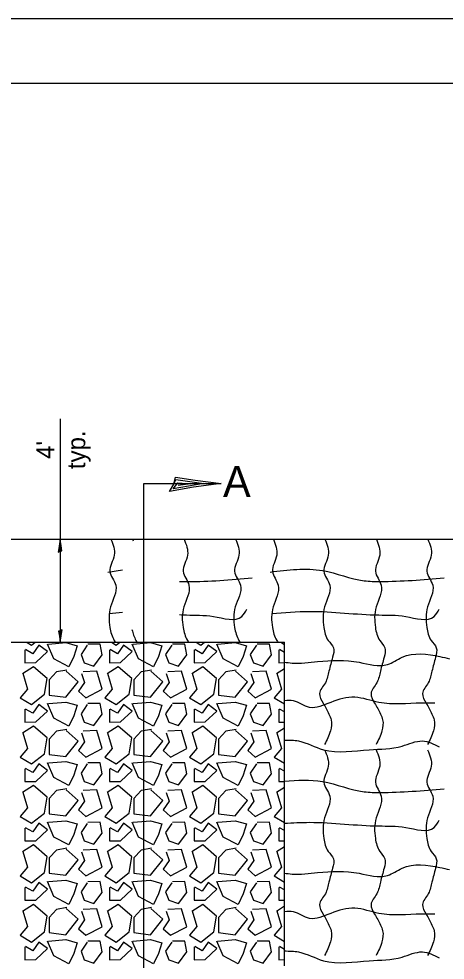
# Model space of a CAD drawing. Extents: x 0 to 2.83, y -0.08 to 1.83.
# Drawn here: x 2.044 to 2.32, y 1.224 to 1.833 of the extents above; entities that cross this region are included whole.
import ezdxf

# ---------------------------------------------------------------- set-up
doc = ezdxf.new("R2010")
doc.units = 0
for name, color, linetype in [('RD_Pr_Roadway_Dimensions', 7, 'Continuous'), ('SH_General_Details', 7, 'Continuous'), ('SH_Printer_Plotting_Border', 7, 'Continuous')]:
    doc.layers.add(name, color=color, linetype=linetype)

msp = doc.modelspace()

# ---------------------------------------------------------------- linework, layer by layer
at = {"layer": 'RD_Pr_Roadway_Dimensions'}
msp.add_line((2.07069, 1.57424), (2.07069, 1.42934), dxfattribs=at)
for points in [[(2.07058, 1.4886), (2.07172, 1.48886), (2.07123, 1.49209), (2.07069, 1.49625), (2.07008, 1.49181), (2.0694, 1.48792), (2.07058, 1.4886), (2.07133, 1.48894), (2.07068, 1.49346), (2.06982, 1.48852), (2.07079, 1.48925), (2.07066, 1.49132), (2.07035, 1.48933)], [(2.0708, 1.43699), (2.06966, 1.43674), (2.07015, 1.4335), (2.07069, 1.42934), (2.0713, 1.43378), (2.07198, 1.43768), (2.0708, 1.43699), (2.07005, 1.43665), (2.0707, 1.43214), (2.07156, 1.43707), (2.07059, 1.43634), (2.07072, 1.43427), (2.07102, 1.43627)]]:
    msp.add_lwpolyline(points, dxfattribs=at)
at = {"layer": 'SH_General_Details'}
for p, q in [((2.83333, 1.83333), (-0.00001, 1.83333)), ((2.12486, 0.88874), (2.12486, 1.53237)), ((2.12486, 1.53237), (2.17479, 1.53237)), ((1.79816, 1.49623), (2.45021, 1.49623)), ((2.11756, 1.49623), (2.11801, 1.49515)), ((2.10141, 1.47505), (2.11099, 1.47637)), ((2.10235, 1.44817), (2.11099, 1.44906)), ((2.03382, 1.42956), (2.21583, 1.42956)), ((2.21583, 1.22005), (2.21583, 1.42956))]:
    msp.add_line(p, q, dxfattribs=at)
msp.add_lwpolyline([(0.16666, 1.79167), (2.79166, 1.79167), (2.79166, 0.04167), (0.16666, 0.04167)], close=True, dxfattribs=at)
for points in [[(2.14419, 1.53192), (2.14521, 1.53649), (2.15815, 1.53452), (2.17479, 1.53237), (2.15703, 1.52993), (2.14146, 1.5272), (2.14419, 1.53192), (2.14555, 1.53494), (2.16361, 1.53234), (2.14387, 1.52888), (2.14679, 1.53276), (2.15508, 1.53224), (2.1471, 1.53103)], [(2.04781, 1.42464), (2.04773, 1.41633), (2.05491, 1.4164), (2.06235, 1.4235), (2.05687, 1.42775), (2.05294, 1.42214), (2.04828, 1.4248)], [(2.04928, 1.42938), (2.05208, 1.42772), (2.0542, 1.42938)], [(2.06315, 1.42839), (2.07432, 1.42931), (2.08168, 1.4273), (2.07951, 1.42041), (2.07622, 1.41367), (2.06644, 1.41885), (2.06235, 1.42839)], [(2.08822, 1.42769), (2.08413, 1.42174), (2.08625, 1.41633), (2.09235, 1.41416), (2.09786, 1.4214), (2.09651, 1.42841), (2.08854, 1.42833)], [(2.10262, 1.42464), (2.10254, 1.41633), (2.10973, 1.4164), (2.11716, 1.4235), (2.11169, 1.42775), (2.10775, 1.42214), (2.10309, 1.4248)], [(2.10379, 1.42956), (2.1069, 1.42772), (2.10924, 1.42956)], [(2.11796, 1.42839), (2.12913, 1.42931), (2.1365, 1.4273), (2.13432, 1.42041), (2.13104, 1.41367), (2.12125, 1.41885), (2.11716, 1.42839)], [(2.14304, 1.42769), (2.13894, 1.42174), (2.14107, 1.41633), (2.14716, 1.41416), (2.15268, 1.4214), (2.15133, 1.42841), (2.14336, 1.42833)], [(2.15744, 1.42464), (2.15736, 1.41633), (2.16454, 1.4164), (2.17198, 1.4235), (2.1665, 1.42775), (2.16257, 1.42214), (2.15791, 1.4248)], [(2.15861, 1.42956), (2.16171, 1.42772), (2.16405, 1.42956)], [(2.17278, 1.42839), (2.18394, 1.42931), (2.19131, 1.4273), (2.18914, 1.42041), (2.18585, 1.41367), (2.17607, 1.41885), (2.17198, 1.42839)], [(2.19785, 1.42769), (2.19376, 1.42174), (2.19588, 1.41633), (2.20198, 1.41416), (2.20749, 1.4214), (2.20614, 1.42841), (2.19817, 1.42833)], [(2.21342, 1.42956), (2.21583, 1.42813)], [(2.21225, 1.42464), (2.21217, 1.41633), (2.21583, 1.41637)], [(2.21583, 1.42302), (2.21272, 1.4248)], [(2.04646, 1.40946), (2.04943, 1.39928), (2.0447, 1.39364), (2.05208, 1.38925), (2.06048, 1.39587), (2.0623, 1.4061), (2.05328, 1.41367), (2.04631, 1.40914)], [(2.07491, 1.41159), (2.06837, 1.41042), (2.06348, 1.40527), (2.06342, 1.39536), (2.07428, 1.39403), (2.08232, 1.40401), (2.0746, 1.41095)], [(2.08452, 1.4093), (2.08649, 1.40357), (2.08255, 1.39794), (2.08722, 1.39367), (2.09786, 1.39921), (2.09439, 1.41083), (2.08546, 1.41042)], [(2.10128, 1.40946), (2.10425, 1.39928), (2.09952, 1.39364), (2.1069, 1.38925), (2.11529, 1.39587), (2.11711, 1.4061), (2.1081, 1.41367), (2.10112, 1.40914)], [(2.12973, 1.41159), (2.12319, 1.41042), (2.11829, 1.40527), (2.11823, 1.39536), (2.1291, 1.39403), (2.13714, 1.40401), (2.12941, 1.41095)], [(2.13933, 1.4093), (2.1413, 1.40357), (2.13736, 1.39794), (2.14204, 1.39367), (2.15268, 1.39921), (2.14921, 1.41083), (2.14027, 1.41042)], [(2.15609, 1.40946), (2.15906, 1.39928), (2.15433, 1.39364), (2.16171, 1.38925), (2.17011, 1.39587), (2.17193, 1.4061), (2.16291, 1.41367), (2.15594, 1.40914)], [(2.18454, 1.41159), (2.178, 1.41042), (2.17311, 1.40527), (2.17305, 1.39536), (2.18391, 1.39403), (2.19195, 1.40401), (2.18423, 1.41095)], [(2.19415, 1.4093), (2.19612, 1.40357), (2.19218, 1.39794), (2.19685, 1.39367), (2.20749, 1.39921), (2.20402, 1.41083), (2.19509, 1.41042)], [(2.21091, 1.40946), (2.21388, 1.39928), (2.20914, 1.39364), (2.21583, 1.38966)], [(2.21583, 1.41244), (2.21075, 1.40914)], [(2.06315, 1.38993), (2.07432, 1.39084), (2.08168, 1.38883), (2.07951, 1.38195), (2.07622, 1.37521), (2.06644, 1.38038), (2.06235, 1.38992)], [(2.11796, 1.38993), (2.12913, 1.39084), (2.1365, 1.38883), (2.13432, 1.38195), (2.13104, 1.37521), (2.12125, 1.38038), (2.11716, 1.38992)], [(2.17278, 1.38993), (2.18394, 1.39084), (2.19131, 1.38883), (2.18914, 1.38195), (2.18585, 1.37521), (2.17607, 1.38038), (2.17198, 1.38992)], [(2.04781, 1.38617), (2.04773, 1.37787), (2.05491, 1.37794), (2.06235, 1.38504), (2.05687, 1.38929), (2.05294, 1.38367), (2.04828, 1.38633)], [(2.08822, 1.38922), (2.08413, 1.38327), (2.08625, 1.37786), (2.09235, 1.37569), (2.09786, 1.38293), (2.09651, 1.38994), (2.08854, 1.38986)], [(2.10262, 1.38617), (2.10254, 1.37787), (2.10973, 1.37794), (2.11716, 1.38504), (2.11169, 1.38929), (2.10775, 1.38367), (2.10309, 1.38633)], [(2.14304, 1.38922), (2.13894, 1.38327), (2.14107, 1.37786), (2.14716, 1.37569), (2.15268, 1.38293), (2.15133, 1.38994), (2.14336, 1.38986)], [(2.15744, 1.38617), (2.15736, 1.37787), (2.16454, 1.37794), (2.17198, 1.38504), (2.1665, 1.38929), (2.16257, 1.38367), (2.15791, 1.38633)], [(2.19785, 1.38922), (2.19376, 1.38327), (2.19588, 1.37786), (2.20198, 1.37569), (2.20749, 1.38293), (2.20614, 1.38994), (2.19817, 1.38986)], [(2.21225, 1.38617), (2.21217, 1.37787), (2.21583, 1.3779)], [(2.21583, 1.38455), (2.21272, 1.38633)], [(2.04646, 1.37099), (2.04943, 1.36081), (2.0447, 1.35517), (2.05208, 1.35078), (2.06048, 1.3574), (2.0623, 1.36763), (2.05328, 1.37521), (2.04631, 1.37067)], [(2.07491, 1.37313), (2.06837, 1.37195), (2.06348, 1.3668), (2.06342, 1.35689), (2.07428, 1.35557), (2.08232, 1.36554), (2.0746, 1.37249)], [(2.08452, 1.37083), (2.08649, 1.3651), (2.08255, 1.35948), (2.08722, 1.35521), (2.09786, 1.36075), (2.09439, 1.37237), (2.08546, 1.37195)], [(2.10128, 1.37099), (2.10425, 1.36081), (2.09952, 1.35517), (2.1069, 1.35078), (2.11529, 1.3574), (2.11711, 1.36763), (2.1081, 1.37521), (2.10112, 1.37067)], [(2.12973, 1.37313), (2.12319, 1.37195), (2.11829, 1.3668), (2.11823, 1.35689), (2.1291, 1.35557), (2.13714, 1.36554), (2.12941, 1.37249)], [(2.13933, 1.37083), (2.1413, 1.3651), (2.13736, 1.35948), (2.14204, 1.35521), (2.15268, 1.36075), (2.14921, 1.37237), (2.14027, 1.37195)], [(2.15609, 1.37099), (2.15906, 1.36081), (2.15433, 1.35517), (2.16171, 1.35078), (2.17011, 1.3574), (2.17193, 1.36763), (2.16291, 1.37521), (2.15594, 1.37067)], [(2.18454, 1.37313), (2.178, 1.37195), (2.17311, 1.3668), (2.17305, 1.35689), (2.18391, 1.35557), (2.19195, 1.36554), (2.18423, 1.37249)], [(2.19415, 1.37083), (2.19612, 1.3651), (2.19218, 1.35948), (2.19685, 1.35521), (2.20749, 1.36075), (2.20402, 1.37237), (2.19509, 1.37195)], [(2.21583, 1.37397), (2.21075, 1.37067)], [(2.21091, 1.37099), (2.21388, 1.36081), (2.20914, 1.35517), (2.21583, 1.3512)], [(2.04781, 1.3477), (2.04773, 1.3394), (2.05491, 1.33947), (2.06235, 1.34657), (2.05687, 1.35082), (2.05294, 1.3452), (2.04828, 1.34786)], [(2.06315, 1.35146), (2.07432, 1.35237), (2.08168, 1.35036), (2.07951, 1.34348), (2.07622, 1.33674), (2.06644, 1.34191), (2.06235, 1.35145)], [(2.08822, 1.35075), (2.08413, 1.3448), (2.08625, 1.3394), (2.09235, 1.33723), (2.09786, 1.34446), (2.09651, 1.35147), (2.08854, 1.35139)], [(2.10262, 1.3477), (2.10254, 1.3394), (2.10973, 1.33947), (2.11716, 1.34657), (2.11169, 1.35082), (2.10775, 1.3452), (2.10309, 1.34786)], [(2.11796, 1.35146), (2.12913, 1.35237), (2.1365, 1.35036), (2.13432, 1.34348), (2.13104, 1.33674), (2.12125, 1.34191), (2.11716, 1.35145)], [(2.14304, 1.35075), (2.13894, 1.3448), (2.14107, 1.3394), (2.14716, 1.33723), (2.15268, 1.34446), (2.15133, 1.35147), (2.14336, 1.35139)], [(2.15744, 1.3477), (2.15736, 1.3394), (2.16454, 1.33947), (2.17198, 1.34657), (2.1665, 1.35082), (2.16257, 1.3452), (2.15791, 1.34786)], [(2.17278, 1.35146), (2.18394, 1.35237), (2.19131, 1.35036), (2.18914, 1.34348), (2.18585, 1.33674), (2.17607, 1.34191), (2.17198, 1.35145)], [(2.19785, 1.35075), (2.19376, 1.3448), (2.19588, 1.3394), (2.20198, 1.33723), (2.20749, 1.34446), (2.20614, 1.35147), (2.19817, 1.35139)], [(2.21225, 1.3477), (2.21217, 1.3394), (2.21583, 1.33944)], [(2.21583, 1.34609), (2.21272, 1.34786)], [(2.04646, 1.33253), (2.04943, 1.32234), (2.0447, 1.3167), (2.05208, 1.31231), (2.06048, 1.31894), (2.0623, 1.32917), (2.05328, 1.33674), (2.04631, 1.3322)], [(2.10128, 1.33253), (2.10425, 1.32234), (2.09952, 1.3167), (2.1069, 1.31231), (2.11529, 1.31894), (2.11711, 1.32917), (2.1081, 1.33674), (2.10112, 1.3322)], [(2.15609, 1.33253), (2.15906, 1.32234), (2.15433, 1.3167), (2.16171, 1.31231), (2.17011, 1.31894), (2.17193, 1.32917), (2.16291, 1.33674), (2.15594, 1.3322)], [(2.21583, 1.33551), (2.21075, 1.3322)], [(2.07491, 1.33466), (2.06837, 1.33348), (2.06348, 1.32833), (2.06342, 1.31842), (2.07428, 1.3171), (2.08232, 1.32707), (2.0746, 1.33402)], [(2.08452, 1.33236), (2.08649, 1.32664), (2.08255, 1.32101), (2.08722, 1.31674), (2.09786, 1.32228), (2.09439, 1.3339), (2.08546, 1.33349)], [(2.12973, 1.33466), (2.12319, 1.33348), (2.11829, 1.32833), (2.11823, 1.31842), (2.1291, 1.3171), (2.13714, 1.32707), (2.12941, 1.33402)], [(2.13933, 1.33236), (2.1413, 1.32664), (2.13736, 1.32101), (2.14204, 1.31674), (2.15268, 1.32228), (2.14921, 1.3339), (2.14027, 1.33349)], [(2.18454, 1.33466), (2.178, 1.33348), (2.17311, 1.32833), (2.17305, 1.31842), (2.18391, 1.3171), (2.19195, 1.32707), (2.18423, 1.33402)], [(2.19415, 1.33236), (2.19612, 1.32664), (2.19218, 1.32101), (2.19685, 1.31674), (2.20749, 1.32228), (2.20402, 1.3339), (2.19509, 1.33349)], [(2.21091, 1.33253), (2.21388, 1.32234), (2.20914, 1.3167), (2.21583, 1.31273)], [(2.04781, 1.30923), (2.04773, 1.30093), (2.05491, 1.301), (2.06235, 1.3081), (2.05687, 1.31235), (2.05294, 1.30673), (2.04828, 1.30939)], [(2.06315, 1.31299), (2.07432, 1.31391), (2.08168, 1.31189), (2.07951, 1.30501), (2.07622, 1.29827), (2.06644, 1.30344), (2.06235, 1.31299)], [(2.08822, 1.31229), (2.08413, 1.30634), (2.08625, 1.30093), (2.09235, 1.29876), (2.09786, 1.306), (2.09651, 1.31301), (2.08854, 1.31293)], [(2.10262, 1.30923), (2.10254, 1.30093), (2.10973, 1.301), (2.11716, 1.3081), (2.11169, 1.31235), (2.10775, 1.30673), (2.10309, 1.30939)], [(2.11796, 1.31299), (2.12913, 1.31391), (2.1365, 1.31189), (2.13432, 1.30501), (2.13104, 1.29827), (2.12125, 1.30344), (2.11716, 1.31299)], [(2.14304, 1.31229), (2.13894, 1.30634), (2.14107, 1.30093), (2.14716, 1.29876), (2.15268, 1.306), (2.15133, 1.31301), (2.14336, 1.31293)], [(2.15744, 1.30923), (2.15736, 1.30093), (2.16454, 1.301), (2.17198, 1.3081), (2.1665, 1.31235), (2.16257, 1.30673), (2.15791, 1.30939)], [(2.17278, 1.31299), (2.18394, 1.31391), (2.19131, 1.31189), (2.18914, 1.30501), (2.18585, 1.29827), (2.17607, 1.30344), (2.17198, 1.31299)], [(2.19785, 1.31229), (2.19376, 1.30634), (2.19588, 1.30093), (2.20198, 1.29876), (2.20749, 1.306), (2.20614, 1.31301), (2.19817, 1.31293)], [(2.21225, 1.30923), (2.21217, 1.30093), (2.21583, 1.30097)], [(2.21583, 1.30762), (2.21272, 1.30939)], [(2.04646, 1.29406), (2.04943, 1.28388), (2.0447, 1.27823), (2.05208, 1.27385), (2.06048, 1.28047), (2.0623, 1.2907), (2.05328, 1.29827), (2.04631, 1.29374)], [(2.07491, 1.29619), (2.06837, 1.29502), (2.06348, 1.28986), (2.06342, 1.27996), (2.07428, 1.27863), (2.08232, 1.2886), (2.0746, 1.29555)], [(2.08452, 1.2939), (2.08649, 1.28817), (2.08255, 1.28254), (2.08722, 1.27827), (2.09786, 1.28381), (2.09439, 1.29543), (2.08546, 1.29502)], [(2.10128, 1.29406), (2.10425, 1.28388), (2.09952, 1.27823), (2.1069, 1.27385), (2.11529, 1.28047), (2.11711, 1.2907), (2.1081, 1.29827), (2.10112, 1.29374)], [(2.12973, 1.29619), (2.12319, 1.29502), (2.11829, 1.28986), (2.11823, 1.27996), (2.1291, 1.27863), (2.13714, 1.2886), (2.12941, 1.29555)], [(2.13933, 1.2939), (2.1413, 1.28817), (2.13736, 1.28254), (2.14204, 1.27827), (2.15268, 1.28381), (2.14921, 1.29543), (2.14027, 1.29502)], [(2.15609, 1.29406), (2.15906, 1.28388), (2.15433, 1.27823), (2.16171, 1.27385), (2.17011, 1.28047), (2.17193, 1.2907), (2.16291, 1.29827), (2.15594, 1.29374)], [(2.18454, 1.29619), (2.178, 1.29502), (2.17311, 1.28986), (2.17305, 1.27996), (2.18391, 1.27863), (2.19195, 1.2886), (2.18423, 1.29555)], [(2.19415, 1.2939), (2.19612, 1.28817), (2.19218, 1.28254), (2.19685, 1.27827), (2.20749, 1.28381), (2.20402, 1.29543), (2.19509, 1.29502)], [(2.21091, 1.29406), (2.21388, 1.28388), (2.20914, 1.27823), (2.21583, 1.27426)], [(2.21583, 1.29704), (2.21075, 1.29374)], [(2.06315, 1.27452), (2.07432, 1.27544), (2.08168, 1.27343), (2.07951, 1.26654), (2.07622, 1.25981), (2.06644, 1.26498), (2.06235, 1.27452)], [(2.08822, 1.27382), (2.08413, 1.26787), (2.08625, 1.26246), (2.09235, 1.26029), (2.09786, 1.26753), (2.09651, 1.27454), (2.08854, 1.27446)], [(2.11796, 1.27452), (2.12913, 1.27544), (2.1365, 1.27343), (2.13432, 1.26654), (2.13104, 1.25981), (2.12125, 1.26498), (2.11716, 1.27452)], [(2.14304, 1.27382), (2.13894, 1.26787), (2.14107, 1.26246), (2.14716, 1.26029), (2.15268, 1.26753), (2.15133, 1.27454), (2.14336, 1.27446)], [(2.17278, 1.27452), (2.18394, 1.27544), (2.19131, 1.27343), (2.18914, 1.26654), (2.18585, 1.25981), (2.17607, 1.26498), (2.17198, 1.27452)], [(2.19785, 1.27382), (2.19376, 1.26787), (2.19588, 1.26246), (2.20198, 1.26029), (2.20749, 1.26753), (2.20614, 1.27454), (2.19817, 1.27446)], [(2.04781, 1.27077), (2.04773, 1.26247), (2.05491, 1.26254), (2.06235, 1.26963), (2.05687, 1.27388), (2.05294, 1.26827), (2.04828, 1.27093)], [(2.10262, 1.27077), (2.10254, 1.26247), (2.10973, 1.26254), (2.11716, 1.26963), (2.11169, 1.27388), (2.10775, 1.26827), (2.10309, 1.27093)], [(2.15744, 1.27077), (2.15736, 1.26247), (2.16454, 1.26254), (2.17198, 1.26963), (2.1665, 1.27388), (2.16257, 1.26827), (2.15791, 1.27093)], [(2.21225, 1.27077), (2.21217, 1.26247), (2.21583, 1.2625)], [(2.21583, 1.26915), (2.21272, 1.27093)], [(2.04646, 1.25559), (2.04943, 1.24541), (2.0447, 1.23977), (2.05208, 1.23538), (2.06048, 1.242), (2.0623, 1.25223), (2.05328, 1.25981), (2.04631, 1.25527)], [(2.07491, 1.25772), (2.06837, 1.25655), (2.06348, 1.2514), (2.06342, 1.24149), (2.07428, 1.24016), (2.08232, 1.25014), (2.0746, 1.25708)], [(2.08452, 1.25543), (2.08649, 1.2497), (2.08255, 1.24407), (2.08722, 1.2398), (2.09786, 1.24534), (2.09439, 1.25696), (2.08546, 1.25655)], [(2.10128, 1.25559), (2.10425, 1.24541), (2.09952, 1.23977), (2.1069, 1.23538), (2.11529, 1.242), (2.11711, 1.25223), (2.1081, 1.25981), (2.10112, 1.25527)], [(2.12973, 1.25772), (2.12319, 1.25655), (2.11829, 1.2514), (2.11823, 1.24149), (2.1291, 1.24016), (2.13714, 1.25014), (2.12941, 1.25708)], [(2.13933, 1.25543), (2.1413, 1.2497), (2.13736, 1.24407), (2.14204, 1.2398), (2.15268, 1.24534), (2.14921, 1.25696), (2.14027, 1.25655)], [(2.15609, 1.25559), (2.15906, 1.24541), (2.15433, 1.23977), (2.16171, 1.23538), (2.17011, 1.242), (2.17193, 1.25223), (2.16291, 1.25981), (2.15594, 1.25527)], [(2.18454, 1.25772), (2.178, 1.25655), (2.17311, 1.2514), (2.17305, 1.24149), (2.18391, 1.24016), (2.19195, 1.25014), (2.18423, 1.25708)], [(2.19415, 1.25543), (2.19612, 1.2497), (2.19218, 1.24407), (2.19685, 1.2398), (2.20749, 1.24534), (2.20402, 1.25696), (2.19509, 1.25655)], [(2.21583, 1.25857), (2.21075, 1.25527)], [(2.21091, 1.25559), (2.21388, 1.24541), (2.20914, 1.23977), (2.21583, 1.23579)], [(2.04781, 1.2323), (2.04773, 1.224), (2.05491, 1.22407), (2.06235, 1.23117), (2.05687, 1.23542), (2.05294, 1.2298), (2.04828, 1.23246)], [(2.06315, 1.23606), (2.07432, 1.23697), (2.08168, 1.23496), (2.07951, 1.22808), (2.07622, 1.22134), (2.06644, 1.22651), (2.06235, 1.23605)], [(2.08822, 1.23535), (2.08413, 1.2294), (2.08625, 1.22399), (2.09235, 1.22182), (2.09786, 1.22906), (2.09651, 1.23607), (2.08854, 1.23599)], [(2.10262, 1.2323), (2.10254, 1.224), (2.10973, 1.22407), (2.11716, 1.23117), (2.11169, 1.23542), (2.10775, 1.2298), (2.10309, 1.23246)], [(2.11796, 1.23606), (2.12913, 1.23697), (2.1365, 1.23496), (2.13432, 1.22808), (2.13104, 1.22134), (2.12125, 1.22651), (2.11716, 1.23605)], [(2.14304, 1.23535), (2.13894, 1.2294), (2.14107, 1.22399), (2.14716, 1.22182), (2.15268, 1.22906), (2.15133, 1.23607), (2.14336, 1.23599)], [(2.15744, 1.2323), (2.15736, 1.224), (2.16454, 1.22407), (2.17198, 1.23117), (2.1665, 1.23542), (2.16257, 1.2298), (2.15791, 1.23246)], [(2.17278, 1.23606), (2.18394, 1.23697), (2.19131, 1.23496), (2.18914, 1.22808), (2.18585, 1.22134), (2.17607, 1.22651), (2.17198, 1.23605)], [(2.19785, 1.23535), (2.19376, 1.2294), (2.19588, 1.22399), (2.20198, 1.22182), (2.20749, 1.22906), (2.20614, 1.23607), (2.19817, 1.23599)], [(2.21225, 1.2323), (2.21217, 1.224), (2.21583, 1.22403)], [(2.21583, 1.23069), (2.21272, 1.23246)]]:
    msp.add_lwpolyline(points, dxfattribs=at)
for points in [[(2.10348, 1.49623), (2.10565, 1.48589), (2.10282, 1.47552), (2.10659, 1.46656), (2.10329, 1.45241), (2.10282, 1.43921), (2.10565, 1.43072), (2.10639, 1.42956)], [(2.15089, 1.49623), (2.15307, 1.48589), (2.15023, 1.47552), (2.15401, 1.46656), (2.15071, 1.45241), (2.15023, 1.43921), (2.15307, 1.43072), (2.15381, 1.42956)], [(2.18422, 1.49623), (2.1864, 1.48589), (2.18357, 1.47552), (2.18734, 1.46656), (2.18404, 1.45241), (2.18357, 1.43921), (2.1864, 1.43072), (2.18714, 1.42956)], [(2.20872, 1.49623), (2.21089, 1.48589), (2.20806, 1.47552), (2.21183, 1.46656), (2.20853, 1.45241), (2.20806, 1.43921), (2.21089, 1.43072), (2.21163, 1.42956)], [(2.24205, 1.49623), (2.24423, 1.48589), (2.24139, 1.47552), (2.24517, 1.46656), (2.24187, 1.45241), (2.24139, 1.43921), (2.24423, 1.43072), (2.24753, 1.426), (2.24705, 1.41987), (2.24469, 1.41091), (2.24234, 1.40337), (2.23857, 1.39629), (2.24092, 1.39016), (2.24469, 1.38309), (2.24611, 1.37932), (2.24564, 1.37224), (2.24187, 1.36328)], [(2.27538, 1.49623), (2.27756, 1.48589), (2.27473, 1.47552), (2.2785, 1.46656), (2.2752, 1.45241), (2.27473, 1.43921), (2.27756, 1.43072), (2.28086, 1.426), (2.28039, 1.41987), (2.27803, 1.41091), (2.27567, 1.40337), (2.2719, 1.39629), (2.27425, 1.39016), (2.27803, 1.38309), (2.27944, 1.37932), (2.27897, 1.37224), (2.2752, 1.36328)], [(2.30872, 1.49623), (2.31089, 1.48589), (2.30806, 1.47552), (2.31183, 1.46656), (2.30853, 1.45241), (2.30806, 1.43921), (2.31089, 1.43072), (2.31419, 1.426), (2.31372, 1.41987), (2.31136, 1.41091), (2.30901, 1.40337), (2.30523, 1.39629), (2.30759, 1.39016), (2.31136, 1.38309), (2.31277, 1.37932), (2.31231, 1.37224), (2.30853, 1.36328)], [(2.20665, 1.47505), (2.2406, 1.47599), (2.26748, 1.46939), (2.27785, 1.46891), (2.31935, 1.47127)], [(2.14784, 1.46901), (2.15336, 1.46891), (2.19486, 1.47127)], [(2.14784, 1.44747), (2.15242, 1.44723), (2.16987, 1.44628), (2.18826, 1.44628), (2.19156, 1.45099)], [(2.20759, 1.44817), (2.23211, 1.44958), (2.27691, 1.44723), (2.29436, 1.44628), (2.31275, 1.44628), (2.31605, 1.45099)], [(2.11714, 1.43774), (2.11973, 1.43072), (2.12047, 1.42956)], [(2.21583, 1.41672), (2.22079, 1.4161), (2.2373, 1.41704), (2.26418, 1.41657), (2.28257, 1.41516), (2.292, 1.41987), (2.31653, 1.42035), (2.32265, 1.41893)], [(2.31322, 1.39016), (2.30473, 1.39016), (2.27691, 1.39063), (2.26135, 1.39393), (2.24579, 1.39063), (2.23211, 1.38733), (2.22173, 1.39158), (2.21583, 1.3917)], [(2.21583, 1.36626), (2.22504, 1.36564), (2.24107, 1.35998), (2.27078, 1.35998), (2.292, 1.36234), (2.30521, 1.36564), (2.31605, 1.36187)], [(2.24187, 1.35998), (2.24423, 1.34926), (2.24139, 1.33889), (2.24517, 1.32993), (2.24187, 1.31578), (2.24139, 1.30257), (2.24423, 1.29409), (2.24753, 1.28937), (2.24705, 1.28324), (2.24469, 1.27428), (2.24234, 1.26673), (2.23857, 1.25966), (2.24092, 1.25353), (2.24469, 1.24645), (2.24611, 1.24269), (2.24564, 1.23561), (2.24187, 1.22665)], [(2.2752, 1.35998), (2.27756, 1.34926), (2.27473, 1.33889), (2.2785, 1.32993), (2.2752, 1.31578), (2.27473, 1.30257), (2.27756, 1.29409), (2.28086, 1.28937), (2.28039, 1.28324), (2.27803, 1.27428), (2.27567, 1.26673), (2.2719, 1.25966), (2.27425, 1.25353), (2.27803, 1.24645), (2.27944, 1.24269), (2.27897, 1.23561), (2.2752, 1.22665)], [(2.30853, 1.35998), (2.31089, 1.34926), (2.30806, 1.33889), (2.31183, 1.32993), (2.30853, 1.31578), (2.30806, 1.30257), (2.31089, 1.29409), (2.31419, 1.28937), (2.31372, 1.28324), (2.31136, 1.27428), (2.30901, 1.26673), (2.30523, 1.25966), (2.30759, 1.25353), (2.31136, 1.24645), (2.31277, 1.24269), (2.31231, 1.23561), (2.30853, 1.22665)], [(2.21583, 1.3397), (2.2406, 1.33936), (2.26748, 1.33275), (2.27785, 1.33228), (2.31935, 1.33464)], [(2.21583, 1.31239), (2.23211, 1.31295), (2.27691, 1.31059), (2.29436, 1.30965), (2.31275, 1.30965), (2.31605, 1.31436)], [(2.21583, 1.28008), (2.22079, 1.27947), (2.2373, 1.28041), (2.26418, 1.27994), (2.28257, 1.27853), (2.292, 1.28324), (2.31653, 1.28371), (2.32265, 1.28229)], [(2.31322, 1.25353), (2.30473, 1.25353), (2.27691, 1.254), (2.26135, 1.2573), (2.24579, 1.254), (2.23211, 1.2507), (2.22173, 1.25495), (2.21583, 1.25507)], [(2.21583, 1.22962), (2.22504, 1.22901), (2.24107, 1.22335), (2.27078, 1.22335), (2.292, 1.22571), (2.30521, 1.22901), (2.31605, 1.22523)]]:
    msp.add_spline(points, degree=3, dxfattribs=at)
at = {"layer": 'SH_Printer_Plotting_Border'}
msp.add_lwpolyline([(-0.00001, 0), (2.83333, 0), (2.83333, 1.83333), (-0.00001, 1.83333)], close=True, dxfattribs=at)

# ---------------------------------------------------------------- texts
at = {"layer": 'RD_Pr_Roadway_Dimensions'}
for s, p in [('typ.', (2.0869, 1.54166)), ("4'", (2.0669, 1.54828))]:
    msp.add_text(s, height=0.011667, rotation=90, dxfattribs=at).set_placement(p)
at = {"layer": 'SH_General_Details'}
msp.add_text('A', height=0.02, dxfattribs=at).set_placement((2.17612, 1.52375))

doc.saveas('drawing.dxf')
